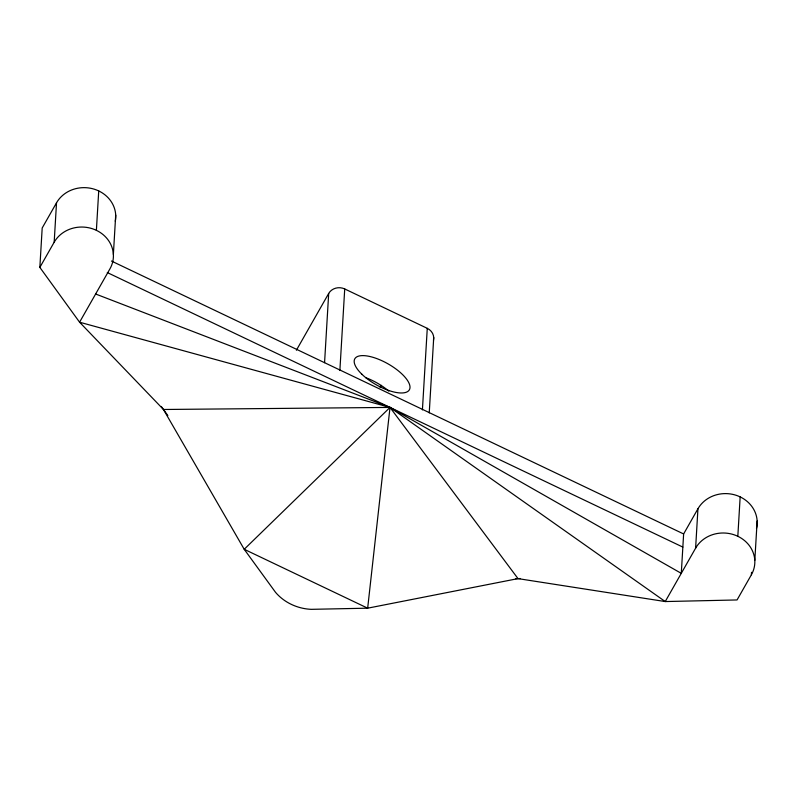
<?xml version="1.0" encoding="UTF-8"?>
<svg xmlns="http://www.w3.org/2000/svg" width="797" height="797" viewBox="0 0 797 797"><rect width="100%" height="100%" fill="white"/><g stroke="black" fill="none" stroke-linecap="round" stroke-linejoin="round"><path stroke-width="1.2" d="M751.531 572.316L751.382 574.776L737.056 599.952L665.236 601.556L518.01 578.612L367.666 608.181L311.238 609.336C297.699 608.759 284.32 602.711 275.513 592.301L244.211 549.292L163.455 409.489L79.58 322.207L39.85 267.393L42.191 228.002L56.517 202.817A31.362 28.473 3.4 0 1 94.325 189.208A31.362 28.473 3.4 0 1 115.306 221.247M39.85 267.393L54.176 242.218L56.517 202.817M756.483 528.411A31.362 28.473 3.4 0 0 736.398 495.375A31.362 28.473 3.4 0 0 697.943 508.775L683.627 533.96L681.286 573.352L390.012 407.416L79.58 322.207L109.956 268.818A31.362 28.473 3.4 0 0 96.387 230.333L98.728 190.941M113.373 254.442L115.714 215.051M324.568 362.685L328.683 293.465A11.915 10.819 3.4 0 1 344.722 288.952L427.272 328.334A11.915 10.819 3.4 0 1 433.468 340.309M339.871 370.525L344.722 288.952M422.42 409.897L427.272 328.334M429.244 412.886L433.727 337.49M95.63 294.003L390.012 407.416L665.236 601.556L695.612 548.167L697.943 508.775M751.382 574.776A31.362 28.473 3.4 0 0 737.823 536.291L740.164 496.89M754.809 560.401L757.15 521.009M296.384 350.232L328.683 293.465M380.139 387.491L381.365 385.349M515.539 578.662L520.491 578.552M163.455 409.489L390.012 407.416L518.01 578.612M111.431 261.027L683.627 533.96M107.286 272.554L682.84 547.091M161.273 406.47L167.828 415.516M695.612 548.167A31.362 28.473 3.4 0 1 737.823 536.291M54.176 242.218A31.362 28.473 3.4 0 1 96.387 230.333M365.753 377.678A31.362 12.005 29.6 0 1 388.806 391.118M390.012 407.416L367.666 608.181L244.211 549.292L390.012 407.416M361.818 374.182A31.362 12.005 29.6 0 0 408.831 390.55A31.362 12.005 29.6 0 0 375.626 358.172A31.362 12.005 29.6 0 0 361.818 374.182"/></g></svg>
